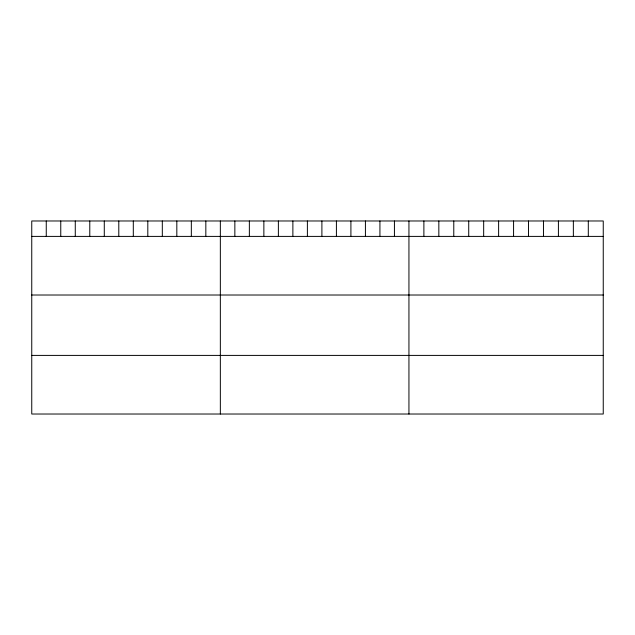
<?xml version="1.0" encoding="UTF-8"?>
<svg xmlns="http://www.w3.org/2000/svg" width="635" height="635" viewBox="0 0 635 635"><rect width="100%" height="100%" fill="white"/><g stroke="black" fill="none" stroke-linecap="round" stroke-linejoin="round"><path stroke-width="0.95" d="M603.25 236.395L603.25 414.02L31.75 414.02L31.75 220.98L603.25 220.98L603.25 236.395L31.75 236.395M31.75 295.013L603.25 295.013M31.75 355.402L603.25 355.402M588.304 220.98L588.304 236.395M573.357 220.98L573.357 236.395M558.411 220.98L558.411 236.395M543.465 220.98L543.465 236.395M528.518 220.98L528.518 236.395M513.572 220.98L513.572 236.395M498.618 220.98L498.618 236.395M483.672 220.98L483.672 236.395M468.725 220.98L468.725 236.395M453.779 220.98L453.779 236.395M438.833 220.98L438.833 236.395M423.886 220.98L423.886 236.395M408.94 220.98L408.94 414.02M394.43 220.98L394.43 236.395M379.928 220.98L379.928 236.395M365.419 220.98L365.419 236.395M350.909 220.98L350.909 236.395M336.407 220.98L336.407 236.395M321.897 220.98L321.897 236.395M307.388 220.98L307.388 236.395M292.878 220.98L292.878 236.395M278.376 220.98L278.376 236.395M263.866 220.98L263.866 236.395M249.357 220.98L249.357 236.395M234.855 220.98L234.855 236.395M220.345 220.98L220.345 414.02M205.835 220.98L205.835 236.395M191.333 220.98L191.333 236.395M176.824 220.98L176.824 236.395M162.314 220.98L162.314 236.395M147.812 220.98L147.812 236.395M133.302 220.98L133.302 236.395M118.793 220.98L118.793 236.395M104.283 220.98L104.283 236.395M89.781 220.98L89.781 236.395M75.271 220.98L75.271 236.395M60.762 220.98L60.762 236.395M46.26 220.98L46.26 236.395"/></g></svg>
